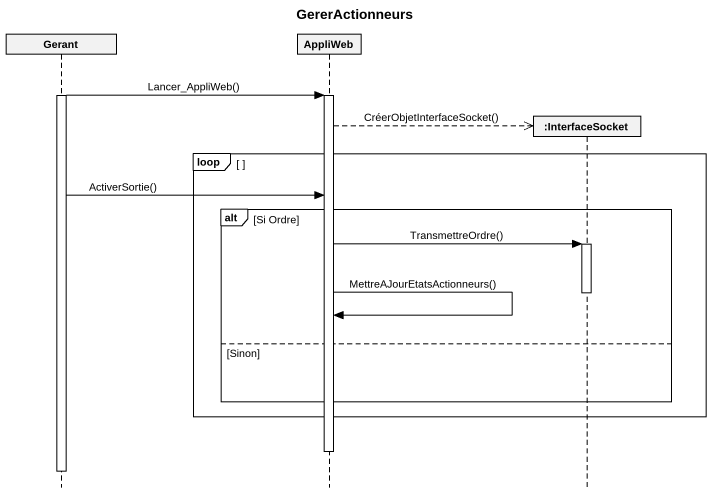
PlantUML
@startuml
title GererActionneurs
hide footbox
participant Gerant
participant AppliWeb
participant ":InterfaceSocket" as InterfaceSocket

activate Gerant
Gerant -> AppliWeb : Lancer_AppliWeb()
activate AppliWeb
AppliWeb -->> InterfaceSocket ** : CréerObjetInterfaceSocket()
loop
  Gerant -> AppliWeb : ActiverSortie()
  alt Si Ordre
    AppliWeb -> InterfaceSocket : TransmettreOrdre()
    activate InterfaceSocket
    deactivate InterfaceSocket
    AppliWeb -> AppliWeb : MettreAJourEtatsActionneurs()
  else Sinon
  end
end
deactivate AppliWeb
deactivate Gerant
@enduml
